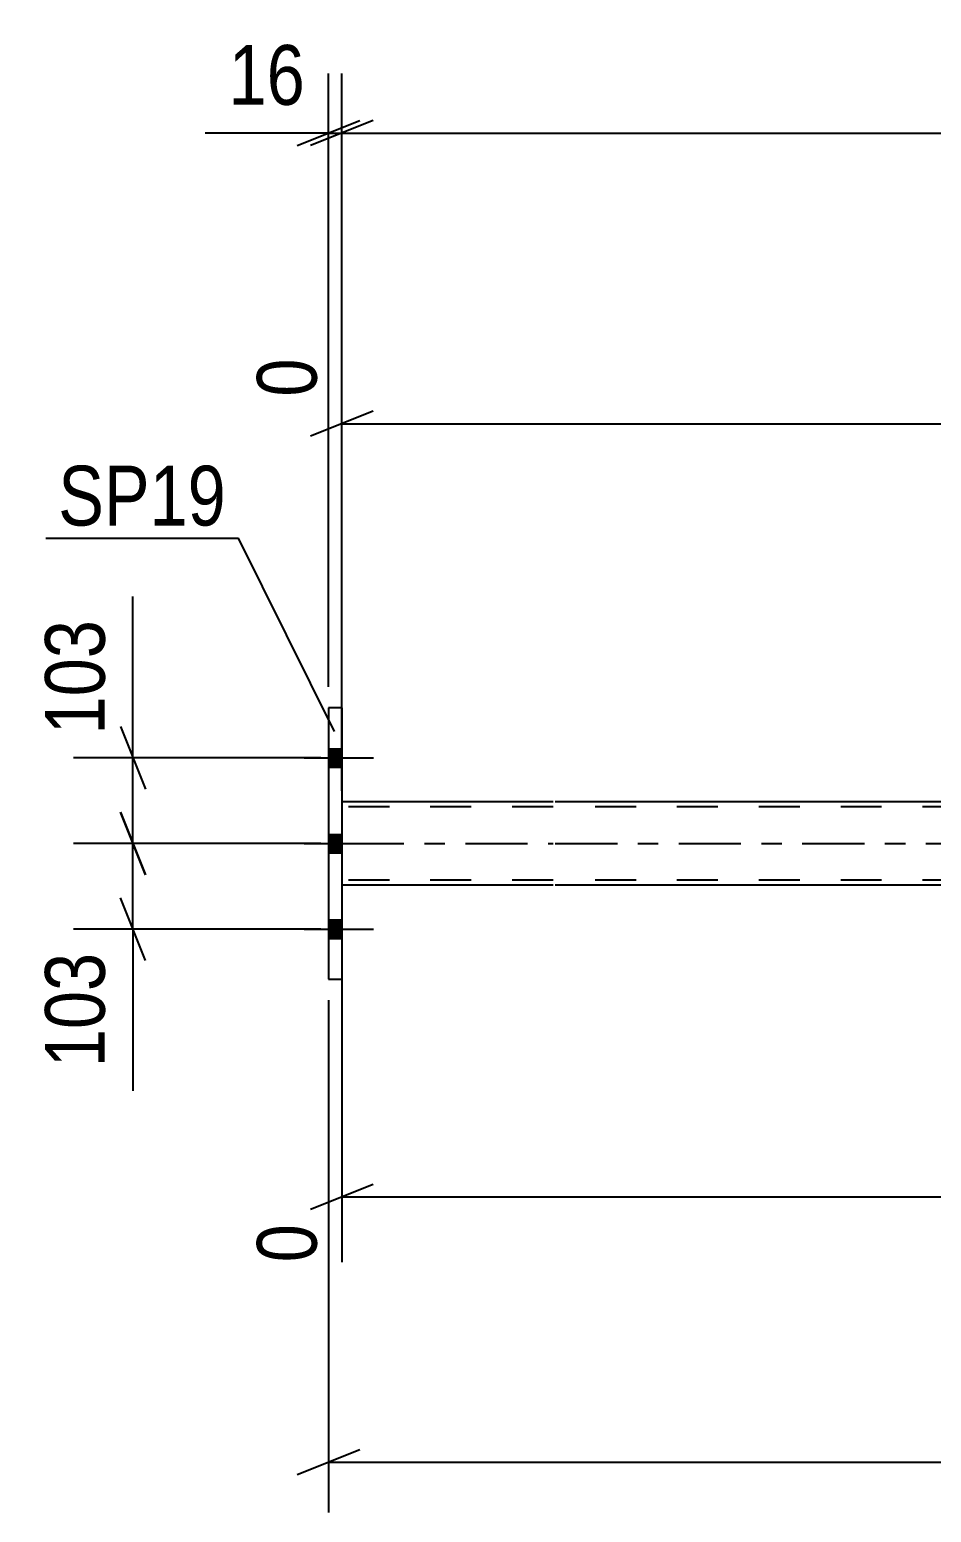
# Model space of a CAD drawing. Header units: millimetres. Extents: x 0 to 841, y 0 to 594.
# Drawn here: x 79.5 to 122.6, y 174.7 to 245.7 of the extents above; entities that cross this region are included whole.
import ezdxf

# ---------------------------------------------------------------- set-up
doc = ezdxf.new("R2010")
doc.units = ezdxf.units.MM
doc.linetypes.add('DXK_LINE_DOT2', pattern=[3.9198, 1.9599, -1.9599])
doc.linetypes.add('DXK_LINE_DOT3', pattern=[5.9187, 2.979, -0.9799, 0.9799, -0.9799])
doc.styles.add('Arial Narrow', font='ARIALN.TTF', dxfattribs={"height": 0.2})

# ---------------------------------------------------------------- blocks, each defined once
blk = doc.blocks.new('Bolt-122569384-7243 - 7118')
at = {"linetype": 'Continuous'}
for points in [[(94.406, 210.405), (94.406, 211.285), (93.766, 211.285), (93.766, 210.405)], [(94.406, 210.405), (94.406, 211.285), (93.766, 211.285), (93.766, 210.405)], [(94.406, 210.405), (94.406, 211.285), (93.766, 211.285), (93.766, 210.405)], [(94.406, 206.305), (94.406, 207.185), (93.766, 207.185), (93.766, 206.305)], [(94.406, 206.305), (94.406, 207.185), (93.766, 207.185), (93.766, 206.305)], [(94.406, 202.205), (94.406, 203.085), (93.766, 203.085), (93.766, 202.205)], [(94.406, 202.205), (94.406, 203.085), (93.766, 203.085), (93.766, 202.205)], [(94.406, 202.205), (94.406, 203.085), (93.766, 203.085), (93.766, 202.205)]]:
    blk.add_hatch(color=1, dxfattribs=at).paths.add_polyline_path(points)
at = {"color": 1, "linetype": 'Continuous'}
for p, q in [((93.766, 211.285), (94.406, 211.285)), ((93.766, 211.285), (94.406, 211.285)), ((93.766, 211.285), (94.406, 211.285)), ((92.606, 210.845), (95.926, 210.845)), ((92.606, 210.845), (95.926, 210.845)), ((92.606, 210.845), (95.926, 210.845)), ((93.766, 210.405), (94.406, 210.405)), ((93.766, 210.405), (94.406, 210.405)), ((93.766, 210.405), (94.406, 210.405)), ((92.606, 206.745), (95.926, 206.745)), ((92.606, 206.745), (95.926, 206.745)), ((93.766, 207.185), (94.406, 207.185)), ((93.766, 207.185), (94.406, 207.185)), ((93.766, 206.305), (94.406, 206.305)), ((93.766, 206.305), (94.406, 206.305)), ((93.766, 203.085), (94.406, 203.085)), ((93.766, 203.085), (94.406, 203.085)), ((93.766, 203.085), (94.406, 203.085)), ((92.606, 202.645), (95.926, 202.645)), ((92.606, 202.645), (95.926, 202.645)), ((92.606, 202.645), (95.926, 202.645)), ((93.766, 202.205), (94.406, 202.205)), ((93.766, 202.205), (94.406, 202.205)), ((93.766, 202.205), (94.406, 202.205))]:
    blk.add_line(p, q, dxfattribs=at)
blk = doc.blocks.new('Part-122569384-7178 - 7118')
at = {"color": 2, "linetype": 'Continuous'}
for p, q in [((94.406, 213.245), (93.766, 213.245)), ((93.766, 213.245), (93.766, 200.245)), ((94.406, 213.245), (94.406, 200.245)), ((93.766, 200.245), (94.406, 200.245))]:
    blk.add_line(p, q, dxfattribs=at)
blk = doc.blocks.new('Part-122569384-7288 - 7118')
at = {"color": 2, "linetype": 'Continuous'}
for p, q in [((104.526, 208.745), (94.406, 208.745)), ((149.392, 208.745), (104.626, 208.745)), ((104.526, 204.745), (94.406, 204.745)), ((149.392, 204.745), (104.626, 204.745))]:
    blk.add_line(p, q, dxfattribs=at)
at = {"color": 7, "linetype": 'DXK_LINE_DOT2'}
for p, q in [((94.406, 208.745), (94.406, 204.745)), ((104.526, 208.505), (94.406, 208.505)), ((767.027, 208.505), (104.626, 208.505)), ((104.526, 204.985), (94.406, 204.985)), ((767.027, 204.985), (104.626, 204.985))]:
    blk.add_line(p, q, dxfattribs=at)
at = {"color": 7, "linetype": 'DXK_LINE_DOT3'}
for p, q in [((94.406, 206.745), (104.526, 206.745)), ((104.626, 206.745), (767.027, 206.745))]:
    blk.add_line(p, q, dxfattribs=at)
blk = doc.blocks.new('StraightDimension-122569384-7460 - 7118')
at = {"color": 7, "linetype": 'Continuous'}
for p, q in [((94.406, 209.265), (94.406, 229.972)), ((95.906, 227.444), (92.906, 226.244)), ((94.406, 226.844), (243.021, 226.844))]:
    blk.add_line(p, q, dxfattribs=at)
at = {"color": 0, "linetype": 'Continuous'}
blk.add_wipeout([(93.806, 230.572), (89.606, 230.572), (89.606, 227.544), (93.806, 227.544)], dxfattribs=at)
at = {"color": 3, "linetype": 'Continuous', "style": 'Arial Narrow'}
blk.add_text('0', height=2.863, rotation=90.00021, dxfattribs=at).set_placement((93.206, 228.144))
blk = doc.blocks.new('StraightDimension-122569384-7493 - 7118')
at = {"color": 7, "linetype": 'Continuous'}
for p, q in [((84.406, 210.845), (84.406, 218.579)), ((84.406, 210.845), (84.406, 218.579)), ((83.806, 212.345), (85.006, 209.345)), ((93.406, 210.845), (81.556, 210.845)), ((84.406, 206.745), (84.406, 210.845)), ((85.006, 205.245), (83.806, 208.245)), ((93.406, 206.745), (81.556, 206.745))]:
    blk.add_line(p, q, dxfattribs=at)
at = {"color": 0}
blk.add_wipeout([(83.656, 218.054), (79.456, 218.054), (79.456, 211.37), (83.656, 211.37)], dxfattribs=at)
at = {"color": 3, "style": 'Arial Narrow'}
blk.add_text('103', height=2.8633, rotation=90.00021, dxfattribs=at).set_placement((83.056, 211.97))
blk = doc.blocks.new('StraightDimension-122569384-7497 - 7118')
at = {"color": 7, "linetype": 'Continuous'}
for p, q in [((83.806, 208.245), (85.006, 205.245)), ((93.406, 206.745), (81.556, 206.745)), ((84.406, 202.645), (84.406, 206.745)), ((85.006, 201.145), (83.806, 204.145)), ((93.406, 202.645), (81.556, 202.645)), ((84.406, 202.645), (84.406, 194.911)), ((84.406, 202.645), (84.406, 194.911))]:
    blk.add_line(p, q, dxfattribs=at)
at = {"color": 0}
blk.add_wipeout([(83.656, 202.12), (79.456, 202.12), (79.456, 195.436), (83.656, 195.436)], dxfattribs=at)
at = {"color": 3, "style": 'Arial Narrow'}
blk.add_text('103', height=2.8633, rotation=90.00021, dxfattribs=at).set_placement((83.056, 196.036))
blk = doc.blocks.new('StraightDimension-122569384-7514 - 7118')
at = {"color": 7, "linetype": 'Continuous'}
for p, q in [((94.406, 203.745), (94.406, 186.695)), ((95.906, 190.423), (92.906, 189.223)), ((94.406, 189.823), (243.021, 189.823))]:
    blk.add_line(p, q, dxfattribs=at)
at = {"color": 0, "linetype": 'Continuous'}
blk.add_wipeout([(93.806, 189.123), (89.606, 189.123), (89.606, 186.095), (93.806, 186.095)], dxfattribs=at)
at = {"color": 3, "linetype": 'Continuous', "style": 'Arial Narrow'}
blk.add_text('0', height=2.863, rotation=90.00021, dxfattribs=at).set_placement((93.206, 186.695))
blk = doc.blocks.new('StraightDimension-122569384-9476 - 7118')
at = {"color": 7, "linetype": 'Continuous'}
for p, q in [((94.406, 214.245), (94.406, 243.615)), ((95.906, 241.365), (92.906, 240.165)), ((94.406, 240.765), (777.247, 240.765))]:
    blk.add_line(p, q, dxfattribs=at)
blk = doc.blocks.new('StraightDimension-122569384-9477 - 7118')
at = {"color": 7, "linetype": 'Continuous'}
for p, q in [((93.766, 214.245), (93.766, 243.615)), ((94.406, 214.245), (94.406, 243.615)), ((93.766, 240.765), (87.86, 240.765)), ((93.766, 240.765), (87.86, 240.765)), ((92.266, 240.165), (95.266, 241.365)), ((95.906, 241.365), (92.906, 240.165)), ((93.766, 240.765), (94.406, 240.765))]:
    blk.add_line(p, q, dxfattribs=at)
at = {"color": 0}
blk.add_wipeout([(93.241, 241.515), (93.241, 245.715), (88.385, 245.715), (88.385, 241.515)], dxfattribs=at)
at = {"color": 3, "style": 'Arial Narrow'}
blk.add_text('16', height=2.8633, dxfattribs=at).set_placement((88.985, 242.115))
blk = doc.blocks.new('StraightDimension-122569384-18955 - 7118')
at = {"color": 7, "linetype": 'Continuous'}
for p, q in [((93.766, 199.245), (93.766, 174.721)), ((95.266, 177.721), (92.266, 176.521)), ((93.766, 177.121), (777.887, 177.121))]:
    blk.add_line(p, q, dxfattribs=at)
blk = doc.blocks.new('Mark-122569384-7174 - 7118')
at = {"color": 30, "linetype": 'Continuous'}
for p in [(80.226, 221.371), (94.057, 212.105)]:
    blk.add_line(p, (89.465, 221.371), dxfattribs=at)
at = {"color": 0}
blk.add_wipeout([(88.865, 221.971), (88.865, 224.971), (80.826, 224.971), (80.826, 221.971)], dxfattribs=at)
blk.add_wipeout([(88.865, 221.971), (88.865, 224.971), (80.826, 224.971), (80.826, 221.971)], dxfattribs=at)
at = {"color": 3, "style": 'Arial Narrow'}
blk.add_text('SP19', height=2.8633, dxfattribs=at).set_placement((80.826, 221.971))

msp = doc.modelspace()

# ---------------------------------------------------------------- block references
for name in ['Part-122569384-7178 - 7118', 'Bolt-122569384-7243 - 7118', 'Part-122569384-7288 - 7118']:
    msp.add_blockref(name, (0, 0))

# ---------------------------------------------------------------- next in the draw order: block references
msp.add_blockref('StraightDimension-122569384-7460 - 7118', (0, 0))

# ---------------------------------------------------------------- next in the draw order: block references
msp.add_blockref('StraightDimension-122569384-7493 - 7118', (0, 0))

# ---------------------------------------------------------------- next in the draw order: block references
for name in ['StraightDimension-122569384-9476 - 7118', 'StraightDimension-122569384-7497 - 7118']:
    msp.add_blockref(name, (0, 0))

# ---------------------------------------------------------------- next in the draw order: block references
for name in ['StraightDimension-122569384-9477 - 7118', 'StraightDimension-122569384-7514 - 7118']:
    msp.add_blockref(name, (0, 0))

# ---------------------------------------------------------------- next in the draw order: block references
for name in ['Mark-122569384-7174 - 7118', 'StraightDimension-122569384-18955 - 7118']:
    msp.add_blockref(name, (0, 0))

doc.saveas('drawing.dxf')
